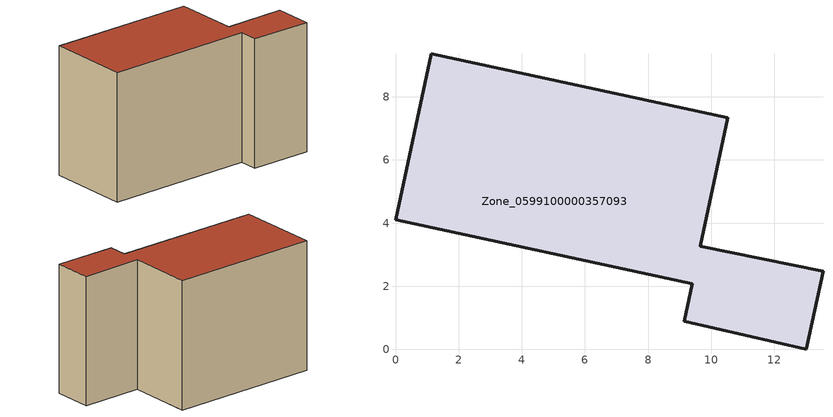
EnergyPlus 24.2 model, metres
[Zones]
Zone_0599100000357093
 floor ground (C_G): 13.54,2.48 13.01,0 9.14,0.89 9.4,2.08 0,4.11 1.14,9.37 10.53,7.34 9.65,3.26 z0
 wall outside (C_F): 13.01,0 13.54,2.48 9.65,3.26 10.53,7.34 1.14,9.37 0,4.11 9.4,2.08 9.14,0.89 13.01,0 z0:8.3
 roof outside (C_R): 13.54,2.48 9.65,3.26 10.53,7.34 1.14,9.37 0,4.11 9.4,2.08 9.14,0.89 13.01,0 z8.3
[BUILDING]
Pand.0599100000357093: North Axis=0; Terrain=City; Loads Convergence Tolerance Value=0.04; Temperature Convergence Tolerance Value=0.4; Solar Distribution=FullExterior; Maximum Number of Warmup Days=25; Minimum Number of Warmup Days=1
[Site:Location]
Rotterdam.The.Hague.AP_ZH_NLD Design_Conditions: Latitude=51.96; Longitude=4.45; Time Zone=1; Elevation=-4.5
[SITE:GROUNDTEMPERATURE:BUILDINGSURFACE]
18, 18, 18, 18, 18, 18, 18, 18, 18, 18, 18, 18
[MATERIAL] Thermal Absorptance=0.9; Solar Absorptance=0.7; Visible Absorptance=0.7
Name | Roughness | Thickness | Conductivity | Density | Specific Heat
G.TI.1992-2005 | MediumSmooth | 0.15 | 0.06 | 540 | 1210
F.TI.1992-2005 | Rough | 0.3 | 0.12 | 1920 | 840
R.TI.1992-2005 | MediumRough | 0.2 | 0.08 | 1500 | 1000
[CONSTRUCTION]
C_G: G.TI.1992-2005
C_F: F.TI.1992-2005
C_R: R.TI.1992-2005
[ZONE]
Zone_0599100000357093: Type=1; Multiplier=1; Ceiling Height=Autocalculate; Volume=Autocalculate; Floor Area=autocalculate; Part of Total Floor Area=Yes
[ZONEINFILTRATION:DESIGNFLOWRATE]
Infil_Zone_0599100000357093: Zone or ZoneList or Space or SpaceList=Zone_0599100000357093; Schedule=AlwaysOn; Design Flow Rate Calculation Method=Flow/Area; Flow Rate per Floor Area=0.0015; Constant Term Coefficient=1; Temperature Term Coefficient=0; Velocity Term Coefficient=0; Velocity Squared Term Coefficient=0
[HVACTEMPLATE:ZONE:IDEALLOADSAIRSYSTEM]
Zone_0599100000357093: Maximum Heating Supply Air Temperature=50; Minimum Cooling Supply Air Temperature=13; Maximum Heating Supply Air Humidity Ratio=0.0156; Minimum Cooling Supply Air Humidity Ratio=0.0077; Heating Limit=NoLimit; Cooling Limit=NoLimit; Dehumidification Control Type=ConstantSensibleHeatRatio; Cooling Sensible Heat Ratio=0.7; Dehumidification Setpoint=60; Humidification Control Type=None; Humidification Setpoint=30; Outdoor Air Method=None; Outdoor Air Flow Rate per Person=0.00944; Outdoor Air Flow Rate per Zone Floor Area=0; Outdoor Air Flow Rate per Zone=0; Demand Controlled Ventilation Type=None; Outdoor Air Economizer Type=NoEconomizer; Heat Recovery Type=None; Sensible Heat Recovery Effectiveness=0.7; Latent Heat Recovery Effectiveness=0.65
[ZONECONTROL:THERMOSTAT]
ThermostatControl_Zone_0599100000357093: Zone or ZoneList=Zone_0599100000357093; Control Type Schedule=DualSetpointControlType; Control 1=Thermostat_Zone_0599100000357093; Temperature Difference Between Cutout And Setpoint=0
[THERMOSTATSETPOINT:DUALSETPOINT]
Thermostat_Zone_0599100000357093: Heating Setpoint Temperature Schedule=HeatingSetpoint_Zone_0599100000357093; Cooling Setpoint Temperature Schedule=CoolingSetpoint_Zone_0599100000357093
[SCHEDULE:COMPACT]
HeatingSetpoint_Zone_0599100000357093: Through: 12/31, For: AllDays, Until: 24:00, 21
CoolingSetpoint_Zone_0599100000357093: Through: 12/31, For: AllDays, Until: 24:00, 24
DualSetpointControlType: Through: 12/31, For: AllDays, Until: 24:00, 4
AlwaysOn: Through: 12/31, For: AllDays, Until: 24:00, 1
